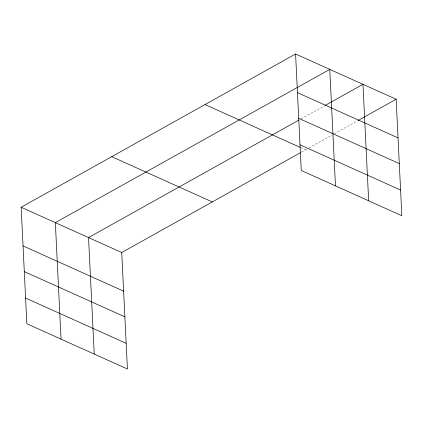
<?xml version="1.0" encoding="UTF-8"?>
<svg xmlns="http://www.w3.org/2000/svg" width="423" height="423" viewBox="0 0 423 423"><rect width="100%" height="100%" fill="white"/><g stroke="black" fill="none" stroke-linecap="round" stroke-linejoin="round"><path stroke-width="0.32" stroke-dasharray="2.12 1.59" d="M301.239 118.778L324.314 105.893M301.562 152.074L306.744 149.176M309.054 147.886L332.124 135M334.434 133.71L357.504 120.825M300.848 147.685L305.591 149.821"/><path stroke-width="0.63" d="M21.15 207.254L121.729 252.51L127.429 369.015L26.85 323.759L21.15 207.254L295.571 53.985L396.15 99.241L401.85 215.746L301.271 170.49L295.571 53.985M298.934 120.069L88.539 237.573L94.234 354.077M324.89 105.57L362.96 84.309L368.66 200.814M121.729 252.51L300.409 152.714M358.08 120.502L396.15 99.241M297.464 92.648L398.043 137.903M298.723 118.334L399.301 163.59M300.013 144.803L400.592 190.059M205.012 104.566L300.256 147.421M111.709 156.674L212.288 201.93M23.043 245.911L123.616 291.167M24.296 271.603L124.875 316.859M25.592 298.067L126.17 343.323M335.471 185.877L329.771 69.372L55.344 222.641L61.044 339.146"/></g></svg>
